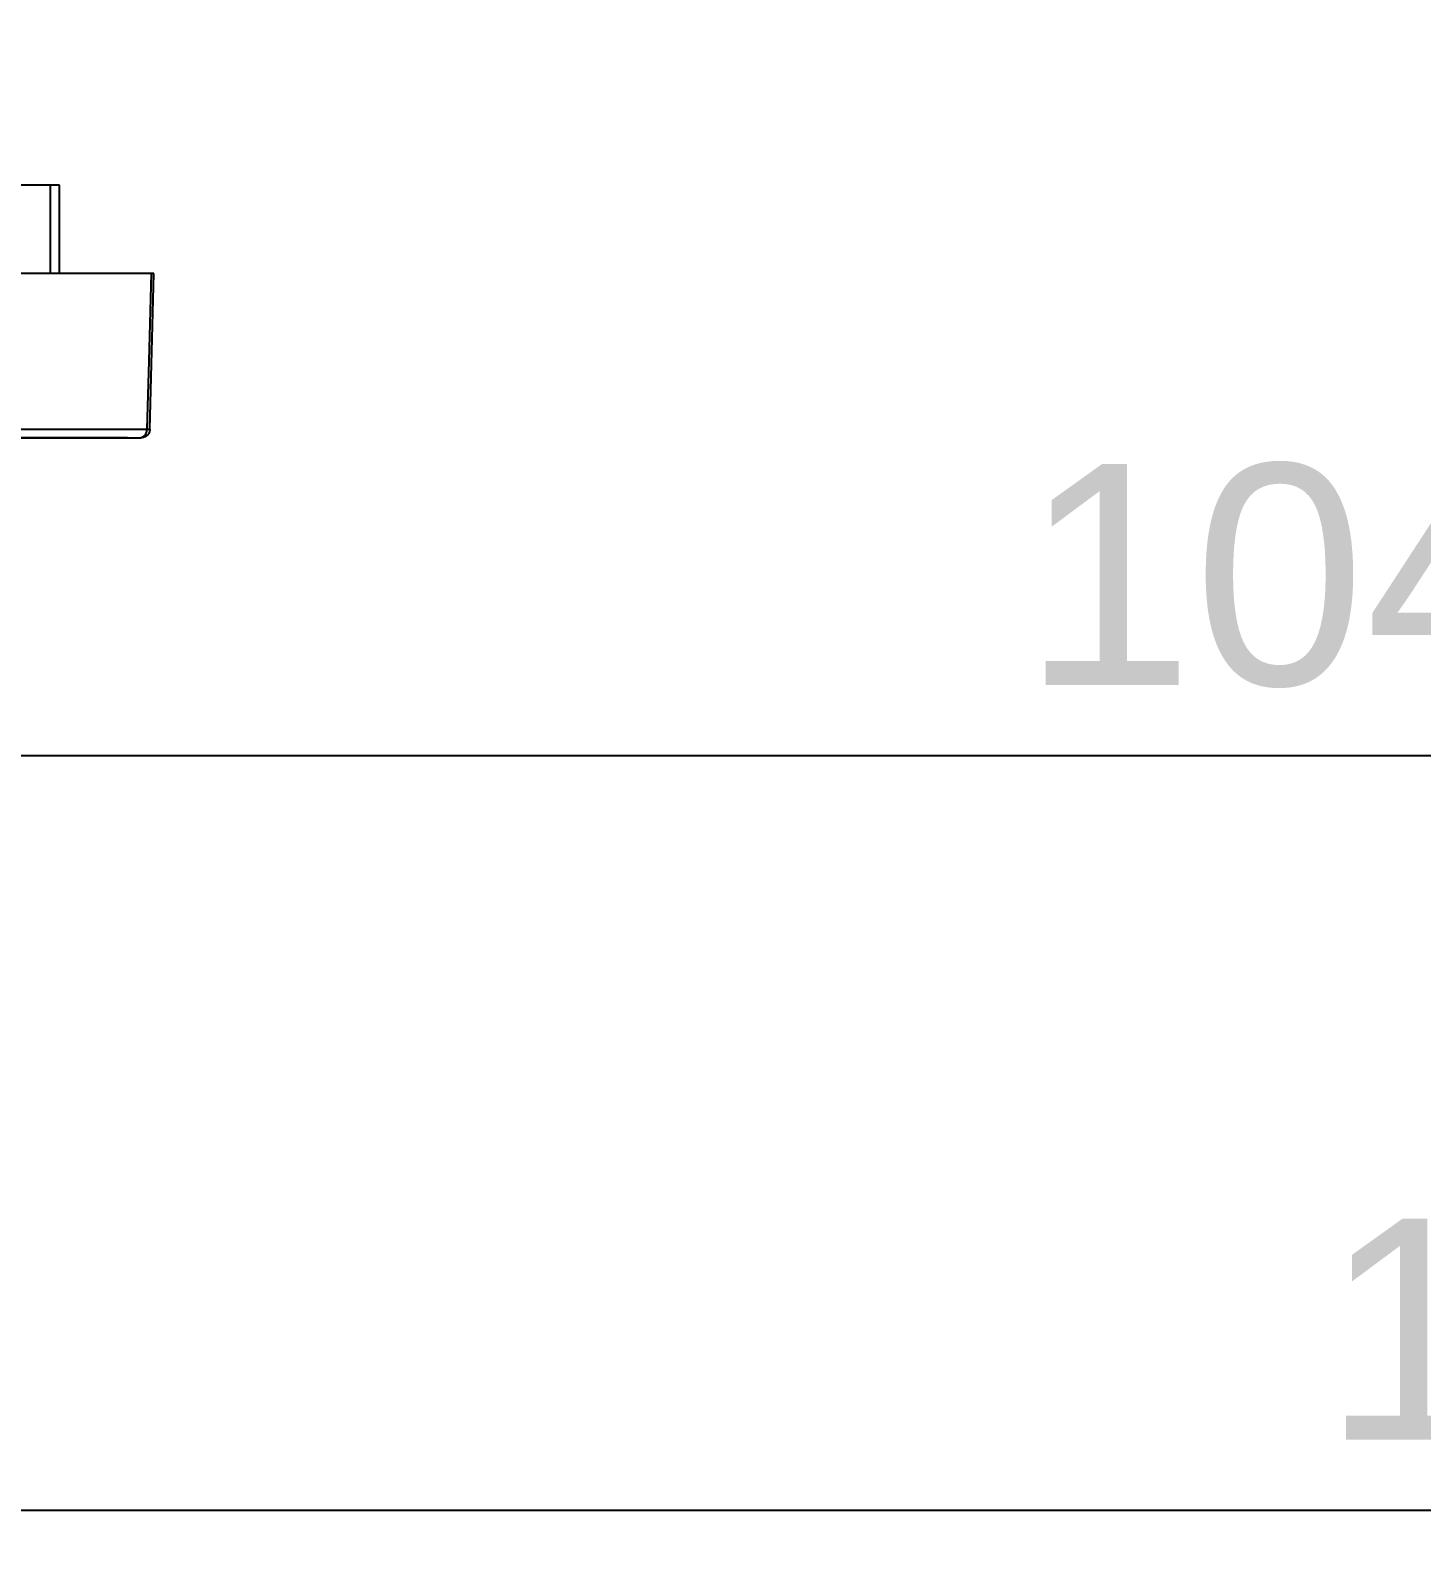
# Model space of a CAD drawing. Header units: millimetres. Extents: x 580 to 1174, y -1119 to -699.
# Drawn here: x 756.56 to 788.04, y -1007.76 to -973.02 of the extents above; entities that cross this region are included whole.
import ezdxf

# ---------------------------------------------------------------- set-up
doc = ezdxf.new("R2010")
doc.units = ezdxf.units.MM
doc.header["$LTSCALE"] = 0.1
doc.layers.get('0').update_dxf_attribs({"lineweight": 13})
doc.layers.add('DIM', color=3, linetype='Continuous', lineweight=9)
doc.styles.get("Standard").update_dxf_attribs({"font": 'arial.ttf'})
doc.dimstyles.new('ISO-25', dxfattribs={"dimtxt": 2.5, "dimasz": 2.5, "dimexe": 1.25, "dimexo": 0.625, "dimtad": 1, "dimtxsty": 'Standard', "dimcen": 2.5, "dimadec": 0, "dimazin": 0, "dimtfac": 1, "dimtmove": 0, "dimatfit": 3, "dimfxl": 0, "dimarcsym": 0})

# ---------------------------------------------------------------- blocks, each defined once
blk = doc.blocks.new('*D66')
at = {"layer": 'Defpoints', "color": 0}
for p in [(840, -921.759), (735.48, -972.522), (840, -989.428)]:
    blk.add_point(p, dxfattribs=at)
at = {"layer": 'DIM', "color": 3, "linetype": 'ByBlock', "lineweight": -2}
for p, q in [((840, -922.384), (840, -990.678)), ((735.48, -973.147), (735.48, -990.678)), ((740.48, -989.428), (835, -989.428))]:
    blk.add_line(p, q, dxfattribs=at)
at = {"layer": 'DIM', "color": 3}
for points in [[(740.48, -988.595), (740.48, -990.262), (735.48, -989.428)], [(835, -988.595), (835, -990.262), (840, -989.428)]]:
    blk.add_solid(points, dxfattribs=at)
at = {"layer": 'DIM', "color": 3, "insert": (787.74, -985.799), "char_height": 5, "attachment_point": 5}
blk.add_mtext('104,5', dxfattribs=at)
blk = doc.blocks.new('*D67')
at = {"layer": 'Defpoints', "color": 0}
for p in [(735.48, -972.522), (853.602, -972.522), (853.602, -1006.513)]:
    blk.add_point(p, dxfattribs=at)
at = {"layer": 'DIM', "color": 3, "linetype": 'ByBlock', "lineweight": -2}
for p, q in [((735.48, -973.147), (735.48, -1007.763)), ((853.602, -973.147), (853.602, -1007.763)), ((740.48, -1006.513), (848.602, -1006.513))]:
    blk.add_line(p, q, dxfattribs=at)
at = {"layer": 'DIM', "color": 3}
for points in [[(740.48, -1005.68), (740.48, -1007.347), (735.48, -1006.513)], [(848.602, -1005.68), (848.602, -1007.347), (853.602, -1006.513)]]:
    blk.add_solid(points, dxfattribs=at)
at = {"layer": 'DIM', "color": 3, "insert": (794.541, -1002.884), "char_height": 5, "attachment_point": 5}
blk.add_mtext('118,1', dxfattribs=at)

msp = doc.modelspace()

# ---------------------------------------------------------------- linework, layer by layer
at = {"color": 7, "linetype": 'Continuous', "lineweight": 25}
for p, q in [((757.002, -976.522), (735.087, -976.522)), ((757.002, -976.522), (735.087, -976.522)), ((757.002, -978.522), (757.002, -976.522)), ((757.208, -976.522), (757.002, -976.522)), ((757.002, -978.522), (757.002, -976.522)), ((757.208, -976.522), (757.002, -976.522)), ((757.208, -978.522), (757.208, -976.522)), ((757.208, -978.522), (757.208, -976.522)), ((759.281, -978.522), (707.487, -978.522)), ((759.281, -978.522), (707.487, -978.522)), ((759.252, -982.044), (759.345, -978.522)), ((759.252, -982.044), (759.345, -978.522)), ((759.252, -982.044), (759.345, -978.522)), ((759.252, -982.044), (759.345, -978.522)), ((707.579, -982.044), (759.189, -982.044)), ((707.579, -982.044), (759.189, -982.044)), ((707.78, -982.24), (759.013, -982.24)), ((707.78, -982.24), (759.013, -982.24)), ((758.75, -982.24), (755.95, -982.24)), ((758.75, -982.24), (755.95, -982.24))]:
    msp.add_line(p, q, dxfattribs=at)
at = {"color": 7, "linetype": 'Continuous', "lineweight": 25, "flags": 128}
for points in [[(759.281, -978.522), (759.23, -980.494), (759.189, -982.044)], [(759.281, -978.522), (759.23, -980.494), (759.189, -982.044)], [(758.75, -982.24), (758.809, -982.24), (758.865, -982.24), (758.918, -982.24), (758.963, -982.24), (759.001, -982.24), (759.029, -982.24), (759.046, -982.24), (759.052, -982.24)], [(758.75, -982.24), (758.809, -982.24), (758.865, -982.24), (758.918, -982.24), (758.963, -982.24), (759.001, -982.24), (759.029, -982.24), (759.046, -982.24), (759.052, -982.24)]]:
    msp.add_lwpolyline(points, dxfattribs=at)
at = {"color": 7, "linetype": 'Continuous', "lineweight": 25}
msp.add_arc((759, -982.052), 0.189, 273.9938, 2.2351, dxfattribs=at)
msp.add_arc((759, -982.052), 0.189, 273.9938, 2.2351, dxfattribs=at)
for points, knots in [([(759.345, -978.522), (759.342, -978.522), (759.336, -978.522), (759.3, -978.522), (759.281, -978.522)], [0, 0, 0, 0, 0.500209, 1, 1, 1, 1]), ([(759.345, -978.522), (759.342, -978.522), (759.336, -978.522), (759.3, -978.522), (759.281, -978.522)], [0, 0, 0, 0, 0.500209, 1, 1, 1, 1]), ([(759.252, -982.044), (759.249, -982.07), (759.242, -982.122), (759.195, -982.186), (759.129, -982.231), (759.077, -982.237), (759.052, -982.24)], [0, 0, 0, 0, 0.25, 0.500003, 0.750003, 1, 1, 1, 1]), ([(759.252, -982.044), (759.249, -982.07), (759.242, -982.122), (759.195, -982.186), (759.129, -982.231), (759.077, -982.237), (759.052, -982.24)], [0, 0, 0, 0, 0.25, 0.500003, 0.750003, 1, 1, 1, 1]), ([(759.189, -982.044), (759.207, -982.045), (759.244, -982.045), (759.25, -982.045), (759.252, -982.044)], [0, 0, 0, 0, 0.500001, 1, 1, 1, 1]), ([(759.189, -982.044), (759.207, -982.045), (759.244, -982.045), (759.25, -982.045), (759.252, -982.044)], [0, 0, 0, 0, 0.500001, 1, 1, 1, 1]), ([(759.013, -982.24), (759.025, -982.24), (759.047, -982.24), (759.05, -982.24), (759.052, -982.24)], [0, 0, 0, 0, 0.5, 1, 1, 1, 1]), ([(759.013, -982.24), (759.025, -982.24), (759.047, -982.24), (759.05, -982.24), (759.052, -982.24)], [0, 0, 0, 0, 0.5, 1, 1, 1, 1])]:
    msp.add_open_spline(points, degree=3, knots=knots, dxfattribs=at)

# ---------------------------------------------------------------- dimensions: what is measured, and where the dimension line sits
at = {"layer": 'DIM'}
for base, p2, picture, middle in [((840, -989.428), (840, -921.759), '*D66', (787.74, -985.799)), ((853.602, -1006.513), (853.602, -972.522), '*D67', (794.541, -1002.884))]:
    dim = msp.add_linear_dim(base=base, p1=(735.48, -972.522), p2=p2, dimstyle='ISO-25', override={"dimtxt": 5, "dimasz": 5, "dimdec": 1, "dimclrd": 3, "dimclre": 3, "dimclrt": 3, "dimtdec": 1, "dimfxl": 1.25, "dimarcsym": 1}, dxfattribs=at)
    dim.commit()
    dim.dimension.update_dxf_attribs({"geometry": picture, "text_midpoint": middle})

doc.saveas('drawing.dxf')
